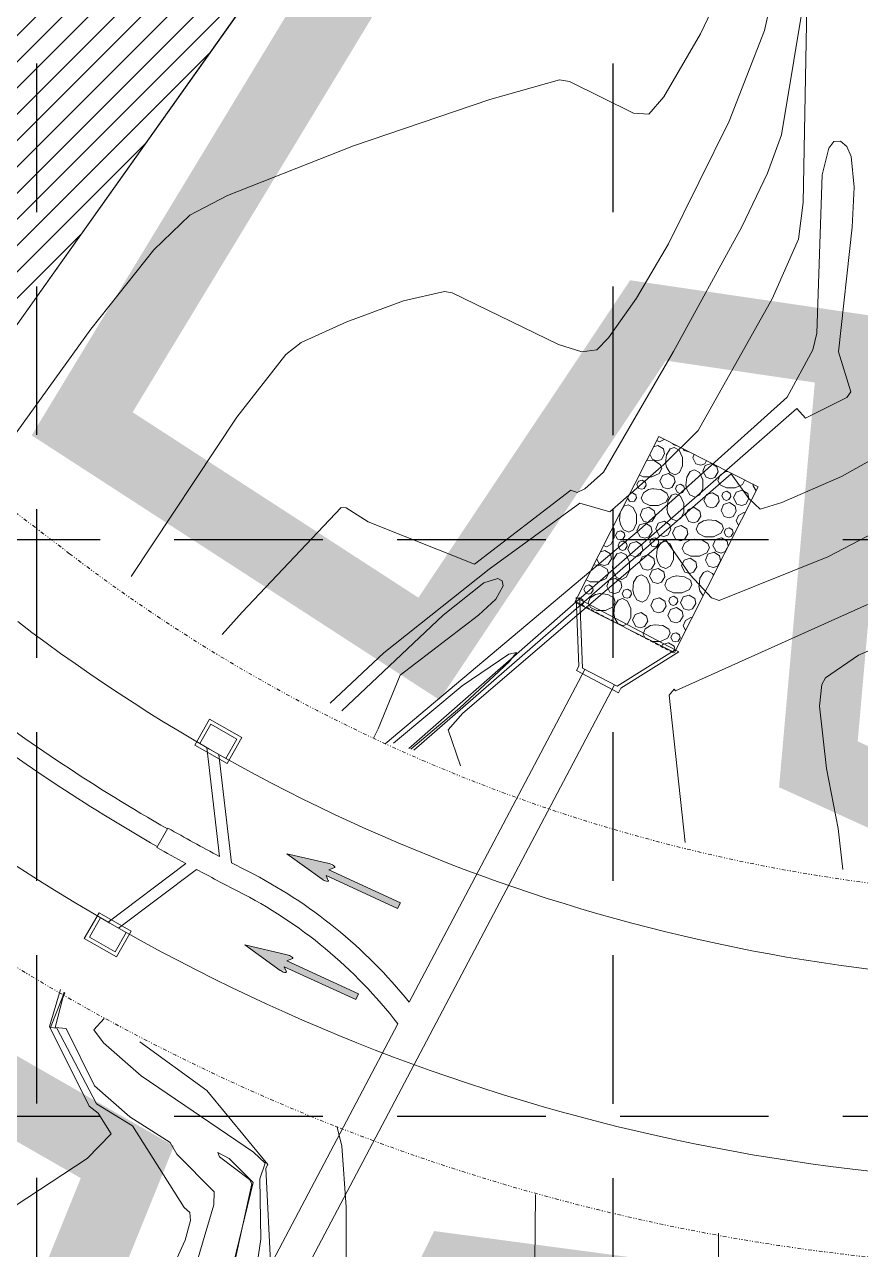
# Model space of a CAD drawing. Extents: x 218174 to 221286, y 216036 to 221010.
# Drawn here: x 219495.4 to 219607.9, y 219048.1 to 219213 of the extents above; entities that cross this region are included whole.
import ezdxf

# ---------------------------------------------------------------- set-up
doc = ezdxf.new("R2010")
doc.units = 0
doc.header["$MEASUREMENT"] = 0
doc.linetypes.add('DASHED', pattern=[0.75, 0.5, -0.25])
doc.linetypes.add('DIVIDE', pattern=[1.25, 0.5, -0.25, 0, -0.25, 0, -0.25])
for name, color, linetype, lineweight in [('1 ARROWS', 7, 'Continuous', 0), ('1 CURB LINE', 7, 'Continuous', 0), ('1 RIP RAP', 1, 'Continuous', 0), ('1 STORM PIPE', 5, 'Continuous', 0), ('1 TOPO', 42, 'Continuous', 0), ('PH.2-27', 7, 'Continuous', 0), ('PH.3-10', 7, 'Continuous', 0), ('PH.3-27', 7, 'Continuous', 0), ('PH.3-29', 7, 'Continuous', 0)]:
    doc.layers.add(name, color=color, linetype=linetype, lineweight=lineweight)
for name, color, linetype in [('1 LIMITS OF DISTURBANCE', 1, 'DASHED'), ('1 SODDED LOT', 2, 'Continuous'), ('GRID', 251, 'DASHED')]:
    doc.layers.add(name, color=color, linetype=linetype)
pattern_1 = [(45, (0, 0), (-1.767766952966369, 1.767766952966369), [])]

# ---------------------------------------------------------------- blocks, each defined once
blk = doc.blocks.new('A$C23D1348F')
at = {"layer": '1 RIP RAP', "color": 1, "linetype": 'Continuous', "lineweight": 0}
for p, q in [((6.043398831912782, 14.38309567855322), (6.497998831910081, 15.0377956785378)), ((12.56609883191413, 14.69199567852775), (13.52589883192559, 15.07889567853999)), ((15.43969883193495, 14.69279567853664), (15.71659883193206, 15.09169567853678)), ((21.87269883192494, 14.4756956785277), (22.32729883192223, 15.13039567854139)), ((24.89939883191255, 12.93259567854693), (25.01159883191576, 13.09419567853911)), ((24.87319883191958, 11.25119567854563), (25.02119883193518, 11.46419567853445))]:
    blk.add_line(p, q, dxfattribs=at)
blk.add_lwpolyline([(0.08779883192619309, -4.321453161537647e-06), (25.0873988319363, 0.1462956785399001), (24.99959883192787, 15.14599567852565), (-1.168082235381007e-06, 14.99979567853734)], close=True, dxfattribs=at)
for points in [[(0.534198831912363, 15.00289567853906), (0.8056988319149241, 14.72439567852416), (0.7570988319348544, 14.20369567853049), (0.4402988319343422, 13.93709567852784), (0.005998831911711022, 13.96629567854689)], [(5.604498831933597, 15.03259567855275), (5.987098831916228, 14.08469567852444), (5.912498831923585, 13.15989567854558), (5.497498831915436, 12.71819567854982), (4.747398831910687, 12.72789567854488), (3.891098831925774, 13.38969567854656), (3.370298831927357, 14.41659567854367), (3.356098831922282, 15.01939567853697)], [(7.5924988319166, 15.04419567855075), (8.035798831930151, 14.5898956785386), (7.954498831910314, 13.72219567853608), (7.426698831928661, 13.27789567853324), (6.578298831911525, 13.3341956785298), (6.177298831928056, 13.71859567853971), (6.043798831931781, 14.38309567855322)], [(11.3542988319241, 15.06619567854796), (11.13309883192414, 14.78009567855042), (10.10579883190803, 14.25879567852826), (9.135098831931828, 14.23599567855126), (8.58599883192801, 14.62109567853622), (8.554898831935134, 15.0497956785257)], [(13.77279883192386, 15.08029567854828), (14.49459883192321, 15.02209567854879), (14.93659883193322, 14.60709567854065), (14.92699883191381, 13.8569956785359), (14.26519883191213, 13.00069567855098), (13.23779883192037, 12.47989567855257), (12.26709883191506, 12.45699567854172), (11.718098831916, 12.84219567853143), (11.66199883192894, 13.61549567853217), (12.10109883191762, 14.30969567853026), (12.60669883192168, 14.71789567853557)], [(16.36349883192452, 15.09549567854265), (16.63499883192708, 14.81699567852775), (16.58649883192265, 14.29629567853408), (16.26959883191739, 14.02969567853143), (15.76059883192647, 14.06389567852602), (15.52009883191204, 14.2944956785359), (15.44009883192484, 14.69279567853664)], [(21.4338988319214, 15.12509567855159), (21.81639883192838, 14.17729567852803), (21.74189883191139, 13.25249567854917), (21.32679883192759, 12.81089567852905), (20.57679883192759, 12.82049567854847), (19.72049883191357, 13.48229567855014), (19.19969883191516, 14.50919567854726), (19.18549883191008, 15.11199567854055)], [(23.42179883192875, 15.13679567852523), (23.8650988319132, 14.68249567854218), (23.78379883192247, 13.81479567853967), (23.25599883191171, 13.37049567853683), (22.40759883192368, 13.42679567853338), (22.00659883191111, 13.8111956785433), (21.87309883191483, 14.4756956785277)], [(25.00439883192303, 14.32949567853939), (24.96439883191488, 14.32859567852574), (24.41539883191581, 14.71379567854456), (24.38419883191818, 15.14239567852928)], [(2.553698831936345, 12.53259567855275), (2.958798831910826, 11.52899567852728), (2.884198831918184, 10.60409567854367), (2.469198831910035, 10.16249567855266), (1.719098831934389, 10.17209567854297), (0.8627988319203723, 10.83389567854465), (0.3419988319219556, 11.86129567853641), (0.3190988319111057, 12.83199567854172), (0.7042988319299184, 13.38099567854078), (1.477598831930663, 13.43709567852784), (2.171798831928754, 12.99799567853916), (2.579998831934063, 12.4923956785351)], [(1.730998831917532, 14.23459567854297), (2.051098831929266, 14.69529567853897), (2.566098831914132, 14.72789567854488), (2.926698831928661, 14.35839567854418), (2.877698831929592, 13.83809567854041), (2.561298831918975, 13.57149567853776), (2.052298831928056, 13.60529567854246), (1.811298831918975, 13.83589567855233), (1.731398831936531, 14.23419567852397)], [(9.0700988319295, 12.8398956785386), (9.39019883191213, 13.30099567852449), (9.9051988319261, 13.33319567854051), (10.26529883191688, 12.9640956785297), (10.21679883191246, 12.44349567854078), (9.899898831936298, 12.17679567853338), (9.390898831916275, 12.21059567853808), (9.150398831930943, 12.44119567854796), (9.070498831919394, 12.83999567854335)], [(10.17419883192633, 13.77959567852668), (10.49429883190896, 14.24069567854167), (11.00929883192293, 14.27289567852858), (11.36949883191846, 13.90379567854689), (11.32089883190929, 13.38309567855322), (11.00409883190878, 13.11649567855056), (10.49509883191786, 13.15029567852616), (10.25449883192778, 13.38089567853604), (10.17459883191623, 13.77959567852668)], [(18.38309883192414, 12.62519567852723), (18.78809883192298, 11.62159567853087), (18.71359883193509, 10.69669567854726), (18.29849883192219, 10.25509567852714), (17.54849883192219, 10.26469567854656), (16.69219883193728, 10.92649567854824), (16.17139883190976, 11.95389567853999), (16.14849883192801, 12.9245956785453), (16.53369883191772, 13.47359567854437), (17.30699883191846, 13.52969567853143), (18.0010988319118, 13.09059567854274), (18.40929883191711, 12.58499567853869)], [(17.56029883192969, 14.32719567854656), (17.88039883191232, 14.78789567854255), (18.39539883192629, 14.82049567854847), (18.75599883191171, 14.45099567854777), (18.70699883191264, 13.930695678544), (18.39059883193113, 13.66409567854134), (17.88159883191111, 13.69789567854605), (17.64059883193113, 13.92849567852682), (17.56069883191958, 14.32679567852756)], [(0.01789883192395791, 11.94099567853846), (0.0641988319111988, 11.89359567852807), (0.02089883192093112, 11.43139567854814)], [(3.335098831914365, 11.40879567855154), (3.868598831933923, 12.17709567854763), (4.727098831936019, 12.23089567854186), (5.327598831936484, 11.61559567853692), (5.246198831911897, 10.74789567853441), (4.718398831930244, 10.30359567853156), (3.870098831917858, 10.35989567852812), (3.468998831929639, 10.74429567853804), (3.335898831923259, 11.40879567855154)], [(6.429798831930384, 12.60649567854125), (7.433798831916647, 13.01119567852584), (8.35829883191036, 12.93659567853319), (8.799898831930477, 12.52159567852505), (8.790298831911059, 11.7714956785494), (8.128498831909383, 10.91559567852528), (7.101498831936624, 10.39439567853697), (6.130398831912316, 10.37149567852612), (5.581798831932247, 10.75669567854493), (5.525298831926193, 11.52999567854567), (5.964798831933876, 12.22419567854377), (6.470398831908824, 12.63229567854432)], [(9.04389883193653, 11.15859567854204), (9.577398831926985, 11.92649567854824), (10.43589883192908, 11.98069567853236), (11.0362988319248, 11.36539567852742), (10.95499883193406, 10.49729567853501), (10.42719883192331, 10.05299567853217), (9.578798831935273, 10.10969567854772), (9.1777988319227, 10.49409567852854), (9.044698831916321, 11.15819567855215)], [(11.81849883191171, 11.20639567854232), (12.35199883193127, 11.97429567854851), (13.21049883193336, 12.02859567853739), (13.81089883192908, 11.41329567853245), (13.72959883190924, 10.54519567854004), (13.20169883192284, 10.1008956785372), (12.35339883191045, 10.157495678548), (11.95229883192223, 10.54199567853357), (11.81929883192061, 11.20599567855243)], [(13.90109883193509, 11.77939567854628), (14.43429883191129, 12.54769567854237), (15.29279883191339, 12.60189567852649), (15.8935988319281, 11.98629567853641), (15.81219883193262, 11.11859567853389), (15.28399883193197, 10.67429567853105), (14.43609883190948, 10.73089567854186), (14.03499883192126, 11.11539567852742), (13.90149883192498, 11.77939567854628)], [(19.16449883193127, 11.50139567852602), (19.69799883192172, 12.26969567855122), (20.55649883192382, 12.32349567854544), (21.15689883191953, 11.70819567854051), (21.0755988319288, 10.84049567853799), (20.54769883191329, 10.3962956785399), (19.69939883193001, 10.4524956785317), (19.29829883191269, 10.83699567854637), (19.16529883191106, 11.50139567852602)], [(22.25909883191343, 12.69909567854484), (23.26319883193355, 13.10379567852942), (24.18759883192251, 13.02919567853678), (24.62919883191353, 12.61419567852863), (24.61959883192321, 11.86409567852388), (23.95779883192154, 11.00819567852886), (22.93089883192442, 10.48699567854055), (21.95979883192922, 10.4640956785297), (21.4110988319153, 10.84929567854851), (21.35459883190924, 11.62259567854926), (21.79409883191693, 12.31679567854735), (22.29979883192573, 12.72489567854791)], [(25.01509883193648, 12.49989567854209), (24.97969883191399, 12.53379567855154), (24.89979883193155, 12.93259567854693)], [(0.9760988319176249, 9.598895678529516), (1.980098831932992, 10.00359567854321), (2.904598831926705, 9.929395678540459), (3.346198831917718, 9.51439567853231), (3.336998831917299, 8.76429567852756), (2.675198831915623, 7.908095678547397), (1.647798831923865, 7.386795678525232), (0.6766988319286611, 7.364395678538131), (0.1280988319194876, 7.749595678527839), (0.07159883191343397, 8.52239567853394), (0.5110988319211174, 9.21699567855103), (1.016698831925169, 9.625195678527234)], [(16.80539883192978, 9.691495678533101), (17.80949883192079, 10.09619567854679), (18.73389883190976, 10.02199567854404), (19.17549883192987, 9.606995678535895), (19.16629883192945, 8.856895678531146), (18.50449883192778, 8.000695678550983), (17.47719883191166, 7.479395678528817), (16.50609883191646, 7.456995678541716), (15.95739883193164, 7.842195678531425), (15.90089883192559, 8.614995678537525), (16.34039883193327, 9.309595678525511), (16.84599883190822, 9.71779567853082)], [(19.4214988319145, 9.469995678548003), (19.74169883193099, 9.931095678533893), (20.25669883191586, 9.963295678549912), (20.61679883193574, 9.594195678539108), (20.56829883193132, 9.073595678550191), (20.25139883192605, 8.806895678542787), (19.74239883193513, 8.84069567854749), (19.5018988319207, 9.071695678547258), (19.4218988319335, 9.470095678552752)], [(25.02639883192023, 10.56819567852654), (25.00709883193485, 10.58669567853212), (24.87399883192847, 11.25079567852663)], [(3.592198831931455, 9.377395678544417), (3.912298831914086, 9.838495678530307), (4.427298831928056, 9.870695678546326), (4.787498831923585, 9.501595678535523), (4.738998831919162, 8.980895678541856), (4.4220988319139, 8.714295678539202), (3.91309883192298, 8.748095678543905), (3.672498831932899, 8.979095678543672), (3.59259883192135, 9.377395678544417)], [(4.989198831928661, 8.796395678538829), (5.992898831929779, 9.201095678523416), (6.917698831908638, 9.126895678549772), (7.359398831933504, 8.711895678541623), (7.349798831914086, 7.961795678536873), (6.68799883191241, 7.105495678551961), (5.660998831910547, 6.584295678534545), (4.689898831915343, 6.561795678542694), (4.141198831930524, 6.946995678532403), (4.08469883192447, 7.719895678543253), (4.524298831936903, 8.414495678531239), (5.029898831911851, 8.822595678531798)], [(8.174998831935227, 8.912995678547304), (8.70849883192568, 9.681395678548142), (9.566598831908777, 9.735595678532263), (10.16739883192349, 9.119895678537432), (10.08609883193276, 8.252195678534918), (9.558298831922002, 7.807895678532077), (8.709998831909616, 7.86459567854763), (8.308898831921397, 8.248995678528445), (8.175398831925122, 8.912995678547304)], [(10.45989883193397, 8.015195678541204), (11.46359883193509, 8.41989567852579), (12.38839883191395, 8.345295678533148), (12.82999883193406, 7.930295678524999), (12.82039883191464, 7.180195678549353), (12.15859883191297, 6.324295678525232), (11.13129883192596, 5.80309567853692), (10.16059883192065, 5.78019567852607), (9.611498831916833, 6.165395678544883), (9.555398831929779, 6.938695678545628), (9.994898831937462, 7.632895678543719), (10.50059883191716, 8.040995678544277)], [(11.43629883191898, 9.246895678545116), (11.75639883193071, 9.70759567854111), (12.27139883191558, 9.740195678547025), (12.6319988319301, 9.370695678546326), (12.58309883193579, 8.850395678542554), (12.26659883192042, 8.5837956785399), (11.7571988319105, 8.617595678544603), (11.51659883192042, 8.848195678525371), (11.43669883190887, 9.246495678526117)], [(13.2001988319098, 9.05879567854572), (13.73339883191511, 9.827195678546559), (14.59189883191721, 9.880995678540785), (15.19229883191292, 9.265695678535849), (15.11089883191744, 8.397995678533334), (14.58309883193579, 7.953695678530494), (13.73519883191329, 8.009995678527048), (13.33369883193518, 8.394395678536966), (13.2005988319288, 9.05879567854572)], [(20.81859883191646, 8.888995678542415), (21.82219883191283, 9.293695678527001), (22.74709883192554, 9.219495678524254), (23.18869883191655, 8.804495678545209), (23.17909883192624, 8.054395678540459), (22.51729883192456, 7.198095678526442), (21.4902988319227, 6.676895678538131), (20.5191988319275, 6.65439567854628), (19.97059883191832, 7.039595678535989), (19.91399883193662, 7.812495678546838), (20.35359883191995, 8.507095678534824), (20.859198831924, 8.915195678535383)], [(24.00429883191828, 9.00559567855089), (24.53789883191348, 9.773995678551728), (25.03089883193024, 9.805095678544603)], [(25.04189883192885, 7.923595678526908), (24.53929883192177, 7.957195678551216), (24.13819883193355, 8.34159567853203), (24.00469883193728, 9.005695678526536)], [(0.8333988319209311, 6.227695678535383), (1.36649883192149, 6.995595678541576), (2.224998831923585, 7.049795678525697), (2.825398831919301, 6.434495678549865), (2.744098831928568, 5.566795678547351), (2.216298831917811, 5.122095678525511), (1.368298831919674, 5.178795678541064), (0.9672988319362048, 5.563195678550983), (0.8337988319108263, 6.227295678545488)], [(7.174898831930477, 6.883195678528864), (7.708398831920931, 7.651495678524952), (8.566498831933131, 7.705695678538177), (9.167298831918743, 7.089995678543346), (9.08599883192801, 6.222295678540831), (8.558198831917252, 5.777995678537991), (7.70979883192922, 5.83469567852444), (7.308798831916647, 6.219095678534359), (7.175298831920372, 6.883195678528864)], [(13.71959883192903, 6.77139567854465), (14.25269883192959, 7.539795678545488), (15.11119883193169, 7.593595678539714), (15.71169883193215, 6.978295678534778), (15.63029883193667, 6.110595678532263), (15.10249883192591, 5.666295678529423), (14.25459883193253, 5.722595678525977), (13.8534988319152, 6.106995678535895), (13.71999883191893, 6.77139567854465)], [(16.66269883193308, 6.320295678538969), (17.19579883193364, 7.088195678545162), (18.05429883193574, 7.142395678529283), (18.65469883193146, 6.527095678524347), (18.57339883191162, 5.659395678550936), (18.04559883192996, 5.214695678529097), (17.19769883193658, 5.27139567854465), (16.79659883191925, 5.655795678525465), (16.66309883192298, 6.319895678549074)], [(23.00419883191353, 6.97579567853245), (23.53769883193308, 7.744095678528538), (24.39579883191618, 7.798295678541763), (24.9965988319309, 7.182595678546932), (24.91529883191106, 6.314895678544417), (24.38749883192941, 5.870595678541576), (23.53909883191227, 5.927295678528026), (23.1380988319288, 6.311695678537944), (23.00459883193253, 6.97579567853245)], [(3.737398831930477, 4.943395678536035), (4.270898831920931, 5.711795678536873), (5.128998831933131, 5.765595678531099), (5.729798831918743, 5.150295678526163), (5.648498831928009, 4.282595678552752), (5.120598831912503, 3.838295678549912), (4.27229883192922, 3.894495678541716), (3.871198831911897, 4.27939567854628), (3.737798831920372, 4.943395678536035)], [(9.385998831916368, 4.436495678528445), (9.791098831919953, 3.432795678527327), (9.71649883192731, 2.507995678548468), (9.301498831919162, 2.065895678533707), (8.551398831914412, 2.07589567854302), (7.695498831919394, 2.737295678525697), (7.174298831931083, 3.764695678546559), (7.151398831920233, 4.735795678541763), (7.536598831909942, 5.284495678526582), (8.309898831910687, 5.340595678542741), (9.004098831908777, 4.901395678549306), (9.412298831914086, 4.395795678545255)], [(14.85159883191227, 4.598395678534871), (15.25619883192121, 3.594795678538503), (15.18169883193332, 2.669895678525791), (14.76659883192042, 2.228295678534778), (14.01659883192042, 2.237895678525092), (13.1606988319254, 2.899695678526768), (12.63949883193709, 3.92709567854763), (12.61659883192624, 4.897795678552939), (13.00179883191595, 5.446795678552007), (13.77509883191669, 5.502895678539062), (14.46919883191003, 5.063795678550377), (14.87739883191534, 4.558195678546326)], [(18.04279883191339, 4.129095678537851), (18.44739883192233, 3.125395678536734), (18.37329883192433, 2.200595678528771), (17.95819883191143, 1.758995678537758), (17.20819883191143, 1.768595678528072), (16.35189883192652, 2.430395678529749), (15.8310988319281, 3.457695678545861), (15.80819883191725, 4.428395678551169), (16.19339883193607, 4.977495678525884), (16.96629883191781, 5.033595678542042), (17.66079883193015, 4.594495678524254), (18.06899883193546, 4.088795678544557)], [(19.56669883191353, 5.035995678539621), (20.10019883193308, 5.804395678540459), (20.95829883191618, 5.858195678534685), (21.5590988319309, 5.242895678529749), (21.47779883191106, 4.375195678527234), (20.94999883192941, 3.930895678524394), (20.10159883191227, 3.987095678545302), (19.7005988319288, 4.371995678549865), (19.56709883193253, 5.035995678539621)], [(25.0755988319288, 2.159195678541437), (24.38069883192657, 2.168495678546606), (23.5248988319363, 2.829895678529283), (23.00359883191413, 3.857295678550145), (22.98079883190803, 4.828395678545348), (23.36599883192685, 5.377095678530168), (24.13919883192284, 5.433195678546326), (24.83339883192093, 4.993995678523788), (25.06069883191958, 4.712495678541018)], [(0.06169883190887049, 4.453995678544743), (0.3639988319191616, 4.884895678551402), (1.136898831930012, 4.940995678538457), (1.831498831917997, 4.501895678549772), (2.239698831923306, 3.996195678540971)], [(2.213398831925588, 4.036495678534266), (2.618098831910174, 3.032795678533148), (2.543898831936531, 2.107995678525185), (2.128898831928382, 1.666395678534172), (1.378798831923632, 1.675995678524487), (0.5224988319096155, 2.337795678526163), (0.06889883193071, 3.23259567853529)], [(5.594498831924284, 3.386695678549586), (5.914598831936019, 3.847695678530727), (6.429598831920885, 3.88039567854139), (6.789798831916414, 3.510895678540692), (6.741198831936345, 2.990195678547025), (6.424398831935832, 2.723495678539621), (5.915398831915809, 2.757695678534219), (5.674798831925727, 2.988295678544091), (5.594898831914179, 3.386695678549586)], [(10.35689883193118, 3.680895678524394), (10.88999883193173, 4.449295678525232), (11.74849883193383, 4.503095678548561), (12.34929883191944, 3.887795678543625), (12.26799883192871, 3.020095678541111), (11.7400988319132, 2.57579567853827), (10.89179883192992, 2.631995678530075), (10.4906988319126, 3.016495678544743), (10.35729883192107, 3.680895678524394)], [(21.42379883193644, 3.479295678524068), (21.74389883191907, 3.940295678534312), (22.25889883193304, 3.972995678544976), (22.61909883192857, 3.603495678544277), (22.57059883192414, 3.08279567855061), (22.25369883191888, 2.816095678543206), (21.74469883192796, 2.850295678537805), (21.50419883191353, 3.080895678547677), (21.42419883192633, 3.479295678524068)], [(0.07669883192284033, 1.895695678540505), (0.2985988319269381, 1.909695678536082), (0.899498831917299, 1.293995678541251), (0.8180988319218159, 0.426295678538736), (0.3128988319076598, 0.001295678550377488)], [(3.602498831925914, 2.28619567854912), (4.135598831926472, 3.05409567852621), (4.994098831928568, 3.108295678539434), (5.594498831924284, 2.492995678534498), (5.513198831933551, 1.624995678546838), (4.985398831922794, 1.180695678543998), (4.136998831934761, 1.237295678525697), (3.735998831922188, 1.621795678540366), (3.602898831915809, 2.285795678530121)], [(5.879298831918277, 1.539895678550238), (6.412798831908731, 2.307795678527327), (7.270898831920931, 2.361995678540552), (7.871698831935646, 1.746695678535616), (7.790398831915809, 0.878695678547956), (7.262598831934156, 0.4343956785451155), (6.41419883191702, 0.490995678526815), (6.013198831933551, 0.8754956785414834), (5.879698831937276, 1.539495678531239)], [(12.52379883191315, 1.199595678539481), (13.05689883191371, 1.967895678535569), (13.91539883191581, 2.021695678529795), (14.51579883191152, 1.406395678524859), (14.43449883192079, 0.5386956785514485), (13.90669883191003, 0.09439567854860798), (13.05879883191665, 0.1506956785451621), (12.65769883192843, 0.5350956785259768), (12.52419883193215, 1.199195678549586)], [(14.73639883191208, 1.179695678525604), (15.26949883191264, 1.947995678550797), (16.12799883191474, 2.002295678539667), (16.72879883192945, 1.386595678544836), (16.64749883190962, 0.5188956785423215), (16.14229883192456, 0.093995678529609)], [(19.43179883190896, 2.378795678523602), (19.96489883190952, 3.146695678529795), (20.82339883191162, 3.20089567854302), (21.42389883191208, 2.585595678538084), (21.3424988319166, 1.717595678550424), (20.81469883193495, 1.273295678547584), (19.96639883192256, 1.329895678529283), (19.56529883193434, 1.714395678543951), (19.43219883192796, 2.378395678533707)], [(21.70859883193043, 1.63249567852472), (22.24209883192088, 2.400395678530913), (23.10019883193308, 2.454595678544138), (23.70109883192345, 1.839395678543951), (23.61969883192796, 0.9712956785515416), (23.09189883191721, 0.5269956785487011), (22.24359883193392, 0.5835956785304006), (21.8424988319166, 0.968095678545069), (21.70899883192033, 1.632095678534824)], [(1.355598831927637, 0.8653956785274204), (1.675298831920372, 1.326095678523416), (2.190698831924237, 1.35869567852933), (2.550898831919767, 0.9891956785286311), (2.501898831920698, 0.4688956785248592), (2.185498831910081, 0.2022956785513088), (1.676498831919162, 0.2360956785269082), (1.435498831910081, 0.4666956785367802), (1.355598831927637, 0.8649956785375252)], [(3.437498831917765, 0.01959567854646593), (3.437298831937369, 0.02879567854688503), (3.822498831927078, 0.5773956785269547), (4.595798831927823, 0.6339956785377581), (5.289998831925914, 0.1943956785253249), (5.421698831924004, 0.03119567854446359)], [(8.628998831933131, 0.04999567853519693), (9.059298831911292, 0.7296956785430666), (9.564498831925448, 1.137795678543625)], [(9.524298831936903, 1.111995678540552), (10.52789883193327, 1.516695678525139), (11.45279883191688, 1.442095678532496), (11.894398831937, 1.027095678524347), (11.88479883191758, 0.2769956785487011), (11.72329883193015, 0.06809567855088972)], [(15.85459883190924, 0.09229567853617482), (15.27129883191083, 0.1311956785502844), (14.87019883192261, 0.5156956785358489), (14.73679883193108, 1.179695678525604)], [(17.18489883191069, 0.957995678531006), (17.50459883193253, 1.418695678527001), (18.01999883193639, 1.451295678532915), (18.38019883193192, 1.081795678532217), (18.33119883193285, 0.5614956785284448), (18.01479883192223, 0.2948956785257906), (17.50579883193132, 0.3286956785304938), (17.26479883192223, 0.5592956785403658), (17.18489883191069, 0.9575956785411108)], [(19.26679883192992, 0.1121956785500515), (19.26659883192042, 0.1213956785504706), (19.65179883191013, 0.6699956785305403), (20.42509883191087, 0.7265956785413437), (21.11929883190896, 0.2869956785289105), (21.25099883193616, 0.1237956785480492)], [(24.45829883191618, 0.1425956785387825), (24.88859883192345, 0.8222956785466522), (25.08249883193639, 0.9789956785389222)]]:
    blk.add_lwpolyline(points, dxfattribs=at)

msp = doc.modelspace()

# ---------------------------------------------------------------- hatches: boundary and pattern name
at = {"layer": '1 ARROWS', "linetype": 'Continuous', "lineweight": 0}
h = msp.add_hatch(color=256, dxfattribs=at)
edge = h.paths.add_edge_path()
edge.add_line((219537.1041336827, 219099.5353881205), (219536.3519676961, 219099.2125656235))
edge.add_line((219536.3519676961, 219099.2125656235), (219545.9643265008, 219094.7827100681))
edge.add_line((219545.9643265008, 219094.7827100681), (219545.6007470211, 219094.003334676))
edge.add_line((219545.6007470211, 219094.003334676), (219535.9920210051, 219098.4315160607))
edge.add_line((219535.9920210051, 219098.4315160607), (219536.2695433541, 219097.7530786098))
edge.add_line((219536.2695433541, 219097.7530786098), (219536.2697068673, 219097.7513398416))
edge.add_ellipse((219535.7640285808, 219097.9323232645), major_axis=(-0.5085957614814823, 0.2343722467710986), ratio=0.2857142856910336, start_angle=55.27306667092262, end_angle=197.1826722212901, ccw=False)
edge.add_line((219535.4192631873, 219097.9464077696), (219535.4204216891, 219097.9462014696))
edge.add_line((219535.4204216891, 219097.9462014696), (219530.6901, 219101.377))
edge.add_line((219530.6901, 219101.377), (219536.3861337102, 219100.0512602767))
edge.add_line((219536.3861337102, 219100.0512602767), (219536.3853502244, 219100.052611743))
edge.add_ellipse((219536.6287940504, 219099.7975979331), major_axis=(-0.5085957614678251, 0.2343722467547439), ratio=0.2857142857319766, start_angle=165.5032805589772, end_angle=305.8315277780524, ccw=False)
edge.add_line((219537.1041336827, 219099.5353881205), (219537.1041336827, 219099.5353881205))
h = msp.add_hatch(color=256, dxfattribs=at)
edge = h.paths.add_edge_path()
edge.add_line((219531.4538336827, 219087.2746881205), (219530.7016676961, 219086.9518656234))
edge.add_line((219530.7016676961, 219086.9518656234), (219540.3140265008, 219082.5220100681))
edge.add_line((219540.3140265008, 219082.5220100681), (219539.9504470211, 219081.742634676))
edge.add_line((219539.9504470211, 219081.742634676), (219530.3417210051, 219086.1708160607))
edge.add_line((219530.3417210051, 219086.1708160607), (219530.6192433541, 219085.4923786098))
edge.add_line((219530.6192433541, 219085.4923786098), (219530.6194068672, 219085.4906398416))
edge.add_ellipse((219530.1137285808, 219085.6716232645), major_axis=(-0.5085957614814823, 0.2343722467710986), ratio=0.2857142856910336, start_angle=55.27306667092262, end_angle=197.1826722212901, ccw=False)
edge.add_line((219529.7689631873, 219085.6857077696), (219529.7701216891, 219085.6855014696))
edge.add_line((219529.7701216891, 219085.6855014696), (219525.0398, 219089.1163))
edge.add_line((219525.0398, 219089.1163), (219530.7358337102, 219087.7905602767))
edge.add_line((219530.7358337102, 219087.7905602767), (219530.7350502244, 219087.7919117429))
edge.add_ellipse((219530.9784940504, 219087.5368979331), major_axis=(-0.5085957614678251, 0.2343722467547439), ratio=0.2857142857319766, start_angle=165.5032805589772, end_angle=305.8315277780524, ccw=False)
edge.add_line((219531.4538336827, 219087.2746881205), (219531.4538336827, 219087.2746881205))
at = {"layer": '1 SODDED LOT', "linetype": 'Continuous', "lineweight": 0}
h = msp.add_hatch(dxfattribs=at)
h.set_pattern_fill('ANSI31', color=256, scale=20, style=0)
h.set_pattern_definition(pattern_1)
edge = h.paths.add_edge_path()
edge.add_line((219475.4323052449, 219147.444003146), (219484.0059976856, 219158.0672530681))
edge.add_line((219484.0059976856, 219158.0672530681), (219525.0296510095, 219215.8261341982))
edge.add_line((219525.0296510095, 219215.8261341982), (219555.3456011817, 219266.1077832075))
edge.add_line((219555.3456011817, 219266.1077832075), (219580.1136357446, 219315.1255244578))
edge.add_line((219580.1136357446, 219315.1255244578), (219602.5341624803, 219366.8883159152))
edge.add_line((219602.5341624803, 219366.8883159152), (219621.3793221881, 219420.9509069505))
edge.add_line((219621.3793221881, 219420.9509069505), (219636.5571038646, 219475.7616311401))
edge.add_line((219636.5571038646, 219475.7616311401), (219648.3246516918, 219535.0259385895))
edge.add_line((219648.3246516918, 219535.0259385895), (219655.1489825292, 219587.1166144214))
edge.add_line((219655.1489825292, 219587.1166144214), (219659.2672806414, 219644.1361634186))
edge.add_line((219659.2672806414, 219644.1361634186), (219659.254730776, 219733.059728265))
edge.add_line((219659.254730776, 219733.059728265), (219657.4870566138, 219948.8443099199))
edge.add_line((219657.4870566138, 219948.8443099199), (219688.7331481751, 220030.9676380692))
edge.add_line((219688.7331481751, 220030.9676380692), (219749.0571499495, 220093.8122126724))
edge.add_line((219749.0571499495, 220093.8122126724), (219797.1930126573, 220136.0663225271))
edge.add_line((219797.1930126573, 220136.0663225271), (219840.5630852996, 220184.1232006675))
edge.add_line((219840.5630852996, 220184.1232006675), (219872.5042217056, 220231.4895576038))
edge.add_line((219872.5042217056, 220231.4895576038), (219768.5820726932, 220298.9748182372))
edge.add_line((219768.5820726932, 220298.9748182372), (219751.5323121054, 220274.9457712017))
edge.add_line((219751.5323121054, 220274.9457712017), (219734.6029277781, 220254.6460065115))
edge.add_line((219734.6029277781, 220254.6460065115), (219716.61547027, 220236.2493353521))
edge.add_line((219716.61547027, 220236.2493353521), (219691.0586083644, 220213.8978556696))
edge.add_line((219691.0586083644, 220213.8978556696), (219665.3797267635, 220194.9206644955))
edge.add_line((219665.3797267635, 220194.9206644955), (219646.3238232265, 220180.0664160972))
edge.add_line((219646.3238232265, 220180.0664160972), (219622.5762976214, 220158.7157978516))
edge.add_line((219622.5762976214, 220158.7157978516), (219597.137506899, 220129.1230808097))
edge.add_line((219597.137506899, 220129.1230808097), (219581.6785911615, 220107.4716529112))
edge.add_line((219581.6785911615, 220107.4716529112), (219569.5877775821, 220088.7570101068))
edge.add_arc((219750.1028268064, 219972.1331540567), 214.9111602416781, 147.1350465495527, 168.4719511664674)
edge.add_arc((220206.0321608502, 219879.1408230171), 680.2273229459104, 168.4719511664666, 178.0273705019318)
edge.add_line((219526.2079510478, 219902.555661235), (219527.2301247836, 219639.9876281985))
edge.add_arc((218960.6703304758, 219637.7820187235), 566.5640874952472, -25.11841071174888, 0.22305055361238146, ccw=False)
edge.add_arc((218340.7872357614, 219928.399408143), 1251.190641278881, 330.4295665447405, 334.88158928825175, ccw=False)
edge.add_arc((218923.4802639634, 219597.7813066724), 581.235796430975, 322.07344402292466, 330.4295665447392, ccw=False)
edge.add_arc((219395.5992003155, 219229.8951809441), 17.29280903881189, 142.0734440229354, 235.1860688875663)
edge.add_line((219385.7265072294, 219215.6976045424), (219475.4323052449, 219147.444003146))
at = {"layer": '1 SODDED LOT', "lineweight": 0}
h = msp.add_hatch(dxfattribs=at)
h.set_pattern_fill('ANSI31', color=256, scale=20, style=0)
h.set_pattern_definition(pattern_1)
edge = h.paths.add_edge_path()
edge.add_line((219551.4906559289, 220110.564609817), (219367.0987866988, 220109.8185611151))
edge.add_line((219367.0987866988, 220109.8185611151), (219364.5965155221, 219607.4716750037))
edge.add_line((219364.5965155221, 219607.4716750037), (219357.5099899668, 219536.6510588022))
edge.add_line((219357.5099899668, 219536.6510588022), (219331.5260828251, 219464.650086645))
edge.add_line((219331.5260828251, 219464.650086645), (219289.0069493876, 219380.8456823144))
edge.add_line((219289.0069493876, 219380.8456823144), (219143.733235187, 219186.0889645997))
edge.add_line((219143.733235187, 219186.0889645997), (219037.2010362386, 219189.4039041139))
edge.add_line((219037.2010362386, 219189.4039041139), (219018.3036546521, 219060.7464366794))
edge.add_line((219018.3036546521, 219060.7464366794), (219073.8147516077, 219044.2216270044))
edge.add_line((219073.8147516077, 219044.2216270044), (219113.97170986, 219028.8771617048))
edge.add_line((219113.97170986, 219028.8771617048), (219141.1367045943, 219011.1719960742))
edge.add_line((219141.1367045943, 219011.1719960742), (219148.7325851158, 219004.2703739246))
edge.add_line((219148.7325851158, 219004.2703739246), (219158.9253344339, 219003.8629213669))
edge.add_line((219158.9253344339, 219003.8629213669), (219168.3026542572, 219006.7150892708))
edge.add_line((219168.3026542572, 219006.7150892708), (219172.7874567953, 219013.6417943318))
edge.add_line((219172.7874567953, 219013.6417943318), (219360.4262625045, 219257.5249111722))
edge.add_arc((218829.9204208373, 219665.6855245095), 669.3515775158193, 322.4260346540026, 357.521118745443)
edge.add_line((219498.6456402032, 219636.7353033207), (219499.4840874574, 219911.9301388391))
edge.add_arc((219913.975405297, 219910.667291349), 414.4932416194639, 151.4302003989582, 179.8254351675008, ccw=False)
edge.add_line((219549.9528626947, 220108.889983858), (219551.7776915674, 220109.6488172017))
edge.add_line((219551.7776915674, 220109.6488172017), (219551.4906559289, 220110.564609817))

# ---------------------------------------------------------------- linework, layer by layer
at = {"layer": '1 ARROWS', "linetype": 'Continuous', "lineweight": 0}
for p, q in [((219535.4204216891, 219097.9462014696), (219530.6901, 219101.377)), ((219530.6901, 219101.377), (219536.3861337102, 219100.0512602767)), ((219537.1041336827, 219099.5353881205), (219536.3519676961, 219099.2125656235)), ((219536.3519676961, 219099.2125656235), (219545.9643265008, 219094.7827100681)), ((219536.3861337102, 219100.0512602767), (219536.3853502244, 219100.052611743)), ((219537.1041336827, 219099.5353881205), (219537.1041336827, 219099.5353881205)), ((219535.4192631873, 219097.9464077696), (219535.4204216891, 219097.9462014696)), ((219545.6007470211, 219094.003334676), (219535.9920210051, 219098.4315160607)), ((219535.9920210051, 219098.4315160607), (219536.2695433541, 219097.7530786098)), ((219536.2695433541, 219097.7530786098), (219536.2697068673, 219097.7513398416)), ((219545.9643265008, 219094.7827100681), (219545.6007470211, 219094.003334676)), ((219529.7701216891, 219085.6855014696), (219525.0398, 219089.1163)), ((219525.0398, 219089.1163), (219530.7358337102, 219087.7905602767)), ((219530.7358337102, 219087.7905602767), (219530.7350502244, 219087.7919117429)), ((219539.9504470211, 219081.742634676), (219530.3417210051, 219086.1708160607)), ((219530.3417210051, 219086.1708160607), (219530.6192433541, 219085.4923786098)), ((219531.4538336827, 219087.2746881205), (219530.7016676961, 219086.9518656234)), ((219530.7016676961, 219086.9518656234), (219540.3140265008, 219082.5220100681)), ((219531.4538336827, 219087.2746881205), (219531.4538336827, 219087.2746881205)), ((219529.7689631873, 219085.6857077696), (219529.7701216891, 219085.6855014696)), ((219530.6192433541, 219085.4923786098), (219530.6194068672, 219085.4906398416)), ((219540.3140265008, 219082.5220100681), (219539.9504470211, 219081.742634676))]:
    msp.add_line(p, q, dxfattribs=at)
at = {"layer": '1 ARROWS', "linetype": 'Continuous', "lineweight": 0, "extrusion": (0, 0, -1)}
for centre, major_axis, ratio, start_param, end_param in [((219536.6287940504, 219099.7975979331), (-0.5085957614678251, 0.2343722467547439), 0.2857142857319766, 0.9454181910480743, 3.394608138573513), ((219535.7640285808, 219097.9323232645), (-0.5085957614814823, 0.2343722467710986), 0.2857142856910336, 2.841698449037313, 5.318488306097645), ((219530.9784940504, 219087.5368979331), (-0.5085957614678251, 0.2343722467547439), 0.2857142857319766, 0.9454181910480743, 3.394608138573513), ((219530.1137285808, 219085.6716232645), (-0.5085957614814823, 0.2343722467710986), 0.2857142856910336, 2.841698449037313, 5.318488306097645)]:
    msp.add_ellipse(centre, major_axis=major_axis, ratio=ratio, start_param=start_param, end_param=end_param, dxfattribs=at)
at = {"layer": '1 ARROWS', "linetype": 'Continuous', "lineweight": 0}
for p in [(219536.2695433541, 219097.7530786098), (219530.6192433541, 219085.4923786098)]:
    msp.add_point(p, dxfattribs=at)
at = {"layer": '1 CURB LINE', "color": 7, "linetype": 'Continuous', "lineweight": 0}
for radius in [236.5000000000001, 263.5000000000002]:
    msp.add_arc((219638.0391469902, 219320.558215245), radius, 232.620825, 269.48545, dxfattribs=at)
at = {"layer": '1 LIMITS OF DISTURBANCE', "lineweight": 0, "ltscale": 50, "const_width": 10, "flags": 128}
msp.add_lwpolyline([(218444.4822009378, 220364.2087428127), (219055.857668967, 220366.6779388952), (219055.857668967, 220772.7696965267), (219285.0863828114, 220772.7696965267), (219285.0863828114, 220791.7335587853), (219318.8554241965, 220791.7335587853), (219318.8554241965, 220759.5240548454), (219391.601146207, 220758.4415755138), (220987.667060722, 220731.1144035474), (220986.7197379695, 220286.8091661247), (221023.2650102217, 220286.8091661247), (221023.2650102217, 220226.9214105199), (220988.4649376277, 220226.9214105199), (220988.4649376277, 219086.779522647), (220977.7945212361, 219041.6758504541, 0.03000122989087034), (220966.3612096216, 218975.9845275235, 0.03704064733269622), (220958.7390232219, 218777.006480876, -0.0101856939958706), (220966.039779394, 218302.6241112363), (220199.5849835647, 218302.6241112363), (219982.3855932277, 216800.0150451882), (219977.5853550621, 216762.8416492814), (218877.4706299325, 216761.9335807207), (218945.2876769361, 216986.6623163462), (218954.7725792511, 217018.0570657145), (218971.3711209517, 217065.4453673034), (218954.8033776455, 217122.225412711), (218977.97593586, 217150.6427880634), (218953.2759864516, 217263.4655617167), (219000.173787857, 217274.2659437782), (219042.0764653459, 217384.3261462432), (219013.3432068802, 217433.3747258098), (219061.2319781042, 217463.2823920406), (219069.3844603495, 217505.3066446885), (219032.4881251179, 217553.6185555894), (219010.6884965084, 217581.6761660247), (219077.041073506, 217902.0243416065), (219154.3434638442, 217909.6853876947), (219184.1853364456, 217879.8662759533), (219210.362413556, 217907.0696777637), (219196.6583446522, 217984.8573100211), (219196.266951059, 218037.7639563552), (219218.3102775017, 218088.1203908873), (219287.6021185969, 218144.4504261659), (219303.4570167389, 218163.2271045921), (219276.2187716679, 218216.9971774631), (219308.553435998, 218249.6543638936), (219362.5487625909, 218227.735489162), (219407.8256037375, 218356.005375819), (219624.5411199252, 218350.175185403), (219618.323131142, 218768.3288473151), (219580.0265123588, 218772.4883490713), (219581.6915892365, 218810.7557698603), (219618.323131142, 218809.9238764573), (219616.5590213124, 219036.7502892522), (219553.4185778775, 219045.1625951735), (219530.2670641653, 218997.8433700236), (219491.3304662735, 219015.7195186589), (219509.2202568015, 219059.8841450111), (219452.3938470384, 219092.4818319036), (219322.8841444425, 218925.1875902816), (219168.5833565106, 218724.4836401443), (219101.3963737568, 218550.1996503541), (219137.9702208544, 218518.1612799625), (219105.8653205002, 218463.431513591), (219082.6381332332, 218238.5597961059), (218854.7213917476, 217964.361363612), (218635.5148529474, 218283.5341396029), (218444.6246461794, 218285.591644741), (218423.5765368737, 220363.6489399396)], format="xyb", dxfattribs=at)
msp.add_lwpolyline([(219795.8126128298, 220294.1240772989), (219828.134343115, 220369.1366200729), (219851.8287879115, 220470.182271975), (219922.6441570617, 220466.019840405), (219922.6441570617, 219877.2712411153), (219898.6892812135, 219877.2712411153), (219898.6892812135, 219829.8185415252), (219898.6892812135, 219823.7315118232), (219926.8632809638, 219823.7315118232), (219926.8632809638, 219527.7813082046), (219891.3802011511, 219466.4095382395), (219783.5307126085, 219399.4123521535), (219693.9642650548, 219309.8342923901), (219662.0224883495, 219250.0913946521), (219626.8046204895, 219173.9805770289), (219620.2524381803, 219105.235322775), (219602.2340115313, 219113.4192769275), (219607.1481162483, 219169.0701975892), (219579.3014374788, 219173.1621746655), (219549.8167024603, 219128.9688060296), (219503.1325475741, 219159.2494502902), (219587.4916333504, 219298.3767403642), (219646.3202375506, 219456.1992878347), (219679.4409759368, 219633.2601736337), (219671.2059804604, 219940.3519262827), (219685.6824423594, 219990.9809145564), (219706.3631052641, 219976.5154860266), (219728.0778087842, 220000.2801202655), (219722.9076483938, 220048.8426170949), (219818.4617264007, 220135.9860479461), (219868.1291635908, 220203.9002078371), (219889.0417642302, 220246.9995747512)], close=True, dxfattribs=at)
at = {"layer": '1 SODDED LOT', "linetype": 'Continuous', "lineweight": 0, "flags": 128}
msp.add_lwpolyline([(219539.5270720376, 220015.0826395015, 0.04171755807883162), (219526.2079510478, 219902.555661235), (219527.2301247836, 219639.9876281985, -0.1110258348579198), (219473.6558376396, 219397.2810110767, -0.01942805762827475), (219429.0099260388, 219310.9454445236, -0.0364766276972741), (219381.9586449012, 219240.5242209969, 0.4302161562812038), (219385.7265072294, 219215.6976045424), (219475.4323052449, 219147.444003146), (219484.0059976856, 219158.0672530681), (219525.0296510095, 219215.8261341982), (219555.3456011817, 219266.1077832075), (219580.1136357446, 219315.1255244578), (219602.5341624803, 219366.8883159152), (219621.3793221881, 219420.9509069505), (219636.5571038646, 219475.7616311401), (219648.3246516918, 219535.0259385895), (219655.1489825292, 219587.1166144214), (219659.2672806414, 219644.1361634186), (219659.254730776, 219733.059728265), (219657.4870566138, 219948.8443099199)], format="xyb", dxfattribs=at)
at = {"layer": '1 STORM PIPE', "linetype": 'DASHED', "lineweight": 0}
msp.add_line((219569.6396, 219135.2983), (219582.9726, 219128.2603), dxfattribs=at)
at = {"layer": '1 STORM PIPE', "linetype": 'Continuous', "lineweight": 0}
for p, q in [((219547.1609, 219081.3852), (219570.8152, 219126.1969)), ((219532.7814, 219044.5043), (219574.7948, 219124.0963)), ((219519.9115, 219115.6705), (219521.6347, 219101.0081)), ((219521.5305, 219114.7455), (219523.2444, 219100.1622)), ((219513.1887, 219102.2359), (219514.678, 219104.8402)), ((219506.6186, 219092.1692), (219517.0794, 219100.0566)), ((219508.036, 219091.3594), (219518.5262, 219099.269)), ((219528.8018, 219046.6049), (219545.628, 219078.4812))]:
    msp.add_line(p, q, dxfattribs=at)
msp.add_lwpolyline([(219570.1282, 219135.6057), (219569.6176, 219135.8752), (219569.9677, 219126.6443), (219569.6565, 219126.0547), (219575.3311, 219123.0593), (219575.6423, 219123.6489), (219583.4615, 219128.5676), (219582.9508, 219128.8372), (219575.1316, 219123.9185), (219570.4784, 219126.3747), (219570.1282, 219135.6057), (219582.9508, 219128.8372)], dxfattribs=at)
for centre, radius, start, end in [((219638.0384558955, 219320.5570100482), 248.6235988714417, 232.6207833333333, 240.2363583333333), ((219638.0384558955, 219320.5570100482), 251.3735988714417, 232.6207833333333, 240.236361111111), ((219638.0384558955, 219320.5570100482), 248.4985988714417, 240.2363666666666, 242.0676722222221), ((219638.0384558955, 219320.5570100482), 251.4985988714417, 240.236361111111, 241.2523138888888), ((219638.0384558955, 219320.5570100482), 251.4985988714417, 241.6275972222222, 243.0559583333333), ((219638.0384558955, 219320.5570100482), 248.4985988714417, 242.4869694444444, 243.0559583333333), ((219495.3062633106, 219039.7516556412), 66.50000000000115, 38.7606027777778, 63.05595833333337), ((219495.3062633106, 219039.7516556412), 63.50000000000117, 37.58325277777782, 63.05595833333337)]:
    msp.add_arc(centre, radius, start, end, dxfattribs=at)
at = {"layer": '1 TOPO', "color": 5, "linetype": 'Continuous', "lineweight": 0}
for points in [[(219587.0587705146, 219331.9104324834), (219603.192, 219320.7913), (219604.9292, 219318.4791), (219605.1916, 219316.6162), (219604.9738, 219311.1513), (219602.6544, 219296.3899), (219598.8238, 219275.6296), (219594.8828, 219239.9408), (219592.7057, 219226.195), (219590.8807, 219221.2607), (219586.3738, 219211.7282), (219581.4157, 219203.2558), (219579.4216, 219200.9291), (219577.3694, 219201.0528), (219568.7408, 219205.318), (219567.3799, 219205.5411), (219558.0288, 219202.896), (219539.6356, 219196.6744), (219522.711, 219189.9826), (219517.6085, 219187.3501), (219512.7688, 219182.6469), (219504.2854, 219171.9669), (219492.7863, 219155.9915), (219489.7998739887, 219151.4415358187)], [(219608.3838, 219313.398), (219605.8987, 219300.379), (219599.6767, 219243.536), (219595.8614, 219216.235), (219594.9876, 219212.1679), (219590.2343, 219200.0042), (219582.0438, 219183.4716), (219577.7721, 219176.1386), (219573.976, 219170.7991), (219572.3954, 219169.1984), (219570.374, 219168.9323), (219567.2375, 219169.9387), (219552.9335, 219176.8636), (219551.9163, 219177.042), (219546.3746, 219175.7801), (219538.7486, 219172.9683), (219532.6343, 219170.1835), (219530.5515, 219168.5959), (219523.9442, 219160.1471), (219509.7513598553, 219138.7101968665)], [(219608.5095, 219282.0217), (219606.0225, 219278.9018), (219604.144, 219273.3608), (219602.7864, 219265.8502), (219601.2834, 219246.7261), (219600.1638, 219189.0351), (219599.5515, 219184.1137), (219596.0079, 219176.0874), (219586.0348, 219158.3577), (219581.4382, 219153.7676), (219574.1608, 219147.3915), (219570.1118, 219148.5757), (219557.9212, 219139.6791), (219543.7379, 219128.4314), (219536.5210849931, 219121.6280383411)], [(219521.9956900677, 219130.8969082111), (219524.6746, 219133.9048), (219537.9902, 219147.9866), (219538.6867, 219147.9493), (219541.6435, 219146.0561), (219555.9537, 219140.377), (219568.8998, 219150.3235), (219569.7814, 219150.0181), (219570.8184, 219150.4779), (219573.304, 219152.7436), (219582.7259, 219168.9647), (219591.9174, 219185.7794), (219595.3924, 219192.9871), (219597.2695, 219198.1408), (219600.5984, 219218.2074)], [(219547.0847177511, 219115.5565911143), (219599.3385, 219161.2995), (219600.4854, 219160.0007), (219606.0697, 219162.7712), (219606.6181, 219163.5548), (219604.9232, 219168.9242), (219606.7899, 219185.7063), (219607.0592, 219191.0899), (219606.6341, 219195.2297), (219606.0629, 219196.5766), (219605.2001, 219197.3047), (219604.3174, 219197.2361), (219603.6278, 219196.3709), (219602.7304, 219192.7518), (219602.0032, 219171.4513), (219601.4989, 219169.184), (219598.0258, 219162.8445), (219578.0904, 219144.949), (219543.9122886798, 219116.1930633419)], [(219547.7686547977, 219115.3242972601), (219590.5, 219152.5098), (219592.8615, 219149.1926), (219594.4189, 219147.7664), (219597.2994, 219148.6393), (219605.3539, 219152.1722), (219613.3688, 219156.655)], [(219618.0593, 219148.9078), (219603.4944, 219141.3298), (219588.8948, 219135.4813), (219587.8539, 219135.8458), (219584.9955, 219138.9227), (219581.6765, 219143.6965), (219554.3897, 219120.3124), (219552.3934, 219118.0632), (219554.0491889067, 219113.1911631041)], [(219605.5416393983, 219099.2502017777), (219604.8832, 219104.7577), (219603.3271, 219112.8583), (219602.3812, 219121.2522), (219602.7159, 219124.156), (219603.1865, 219125.039), (219607.639, 219128.1074), (219632.8619, 219139.109)], [(219542.3315746395, 219116.9285479339), (219542.9606, 219118.1811), (219545.9454, 219125.4024), (219556.481, 219133.4723), (219558.805, 219135.652), (219559.8227, 219137.4311), (219559.6569, 219138.0976), (219559.0844, 219138.4304), (219557.1935, 219137.8431), (219551.7271, 219133.4869), (219538.0899304232, 219120.6269348109)], [(219584.320180138, 219102.909858328), (219582.1324, 219122.7162), (219582.8275, 219123.5313), (219583.0002, 219123.3177), (219608.8388, 219134.906)], [(219547.3828302494, 219115.4553395422), (219553.9837, 219121.0155), (219560.6064, 219127.1906), (219561.5814, 219128.4823), (219560.5533, 219128.2216), (219554.3007, 219124.0035), (219545.0270840661, 219116.2554502587)], [(219500.1979547708, 219083.0873816533), (219498.7583, 219078.1241), (219504.0901, 219067.4102), (219505.2863, 219066.4615), (219507.0268, 219063.6645), (219503.7875, 219060.3767), (219482.8224, 219046.5776)], [(219500.7024610377, 219082.7561713409), (219500.509, 219082.0949), (219498.8894, 219078.0071), (219499.7147, 219077.8957), (219505.0576, 219067.7112), (219509.9184, 219064.7671), (219516.8638, 219053.7776), (219517.6319, 219053.0844), (219517.7232, 219052.0378), (219516.9987, 219049.3653), (219510.6204, 219035.3286)], [(219500.8167085555, 219082.6811674043), (219500.5362, 219082.0015), (219499.4911, 219077.9786), (219500.9701, 219077.8434), (219504.7987, 219070.1454), (219509.5696, 219065.9623), (219514.9815, 219062.5044), (219515.8966, 219060.9613), (219520.9052, 219055.8682), (219520.8683, 219054.1312), (219517.4331, 219042.6157)], [(219525.8658, 219040.7748), (219527.1986, 219049.5019), (219527.0494, 219057.609), (219527.7504, 219059.7181), (219526.1859, 219061.2133), (219511.0702, 219071.4844), (219506.0248, 219075.9085), (219504.7013, 219077.6876), (219506.0833116456, 219079.2236221387)], [(219528.5316, 219045.5129), (219527.8583, 219059.0701), (219528.1116, 219059.5396), (219519.8953, 219069.5147), (219510.9017076779, 219076.0603265372)], [(219538.7182, 219037.6245), (219538.6501, 219053.8306), (219538.1051, 219062.0699), (219537.4246080239, 219064.6961389352)], [(219508.9913, 218986.5724), (219526.1383, 219057.1109), (219522.9354, 219060.3576), (219521.4069, 219061.1514), (219521.6407, 219060.5876), (219525.6751, 219057.5493), (219525.9657, 219056.9648), (219523.5297, 219045.917)], [(219564.177145206, 219055.5369178824), (219564.0367, 219041.891)], [(219588.6846, 219032.9494), (219588.7900758091, 219050.2941906365)]]:
    msp.add_lwpolyline(points, dxfattribs=at)
at = {"layer": 'GRID', "color": 253, "linetype": 'DASHED', "ltscale": 40}
for p, q in [((219497.025570308, 216427.7439975522), (219497.025570308, 220928.2973227122)), ((219574.6183524896, 216427.7317983443), (219574.6183524896, 220928.2973227122)), ((218255.5410554017, 219143.6633325345), (221204.0667783041, 219143.6633325345)), ((218255.5410554017, 219066.0705503527), (221204.0667783041, 219066.0705503527))]:
    msp.add_line(p, q, dxfattribs=at)
at = {"layer": 'PH.3-10', "color": 7, "linetype": 'Continuous', "lineweight": 0}
for points in [[(219522.6437, 219113.5337), (219524.628, 219117.0069), (219520.2865, 219119.4873), (219518.3022, 219116.0141)], [(219522.4576, 219114.2159), (219523.9458, 219116.8207), (219520.4726, 219118.8051), (219518.9844, 219116.2001)], [(219507.7618, 219087.4851), (219509.7461, 219090.9583), (219505.4046, 219093.4387), (219503.4203, 219089.9655)], [(219507.5757, 219088.1673), (219509.0639, 219090.7721), (219505.5907, 219092.7565), (219504.1025, 219090.1515)]]:
    msp.add_lwpolyline(points, close=True, dxfattribs=at)
at = {"layer": 'PH.3-27', "color": 7, "linetype": 'DIVIDE', "lineweight": 0}
msp.add_line((219501.4446, 219141.7653), (219387.2821, 219228.9833), dxfattribs=at)
for centre, radius, end in [((219638.0391528429, 219320.558259603), 225, 270.3477888888889), ((219638.0391727218, 219320.5581848948), 275, 269.485675)]:
    msp.add_arc(centre, radius, 232.620825, end, dxfattribs=at)
at = {"layer": 'PH.3-29', "color": 7, "linetype": 'Continuous', "lineweight": 0}
msp.add_line((219482.6383, 219156.1329), (219524.7814, 219215.3794), dxfattribs=at)

# ---------------------------------------------------------------- block references
at = {"layer": 'PH.2-27', "linetype": 'Continuous', "lineweight": 0, "rotation": 62.82501928100857}
msp.add_blockref('A$C23D1348F', (219582.8071486967, 219128.3950363723), dxfattribs=at)

doc.saveas('drawing.dxf')
